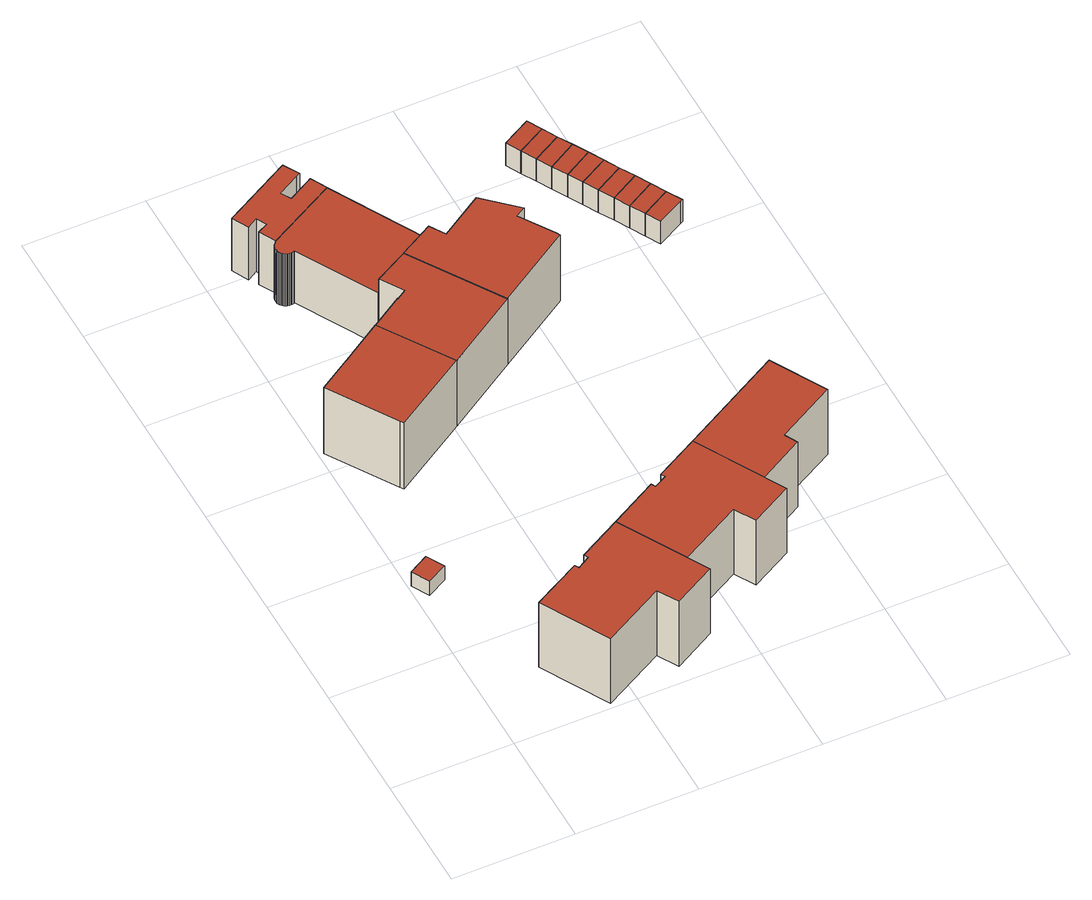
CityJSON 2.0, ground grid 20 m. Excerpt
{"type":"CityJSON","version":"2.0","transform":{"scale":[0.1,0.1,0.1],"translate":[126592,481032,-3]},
"CityObjects":{
"building1":{"type":"Building","attributes":{"b3_dak_type":"multiple horizontal","b3_h_dak_50p":0.17,"b3_h_dak_70p":0.19,"b3_h_dak_max":0.27,"b3_h_dak_min":0.08,"b3_h_maaiveld":-2.8,"b3_kas_warenhuis":false,"b3_mutatie_ahn3_ahn4":false,"b3_reconstructie_onvolledig":false,"b3_rmse_lod12":0.034,"b3_rmse_lod13":0.034,"b3_rmse_lod22":0.0327,"b3_val3dity_lod12":"[]","b3_val3dity_lod13":"[]","b3_val3dity_lod22":"[]","b3_volume_lod12":36.66,"b3_volume_lod13":36.66,"b3_volume_lod22":36.55,"geconstateerd":false,"oorspronkelijkbouwjaar":1984,"status":"Pand in gebruik"},"children":["building1-1"]},
"building1-1":{"type":"BuildingPart","parents":["building1"],"geometry":[{"type":"Solid","lod":"1.2","boundaries":[[[[0,1,2,3]],[[4,1,0,5]],[[6,2,1,4]],[[5,0,3,7]],[[7,3,2,6]],[[7,6,4,5]]]],"semantics":{"surfaces":[{"type":"GroundSurface"},{"type":"WallSurface","on_footprint_edge":true},{"type":"RoofSurface"}],"values":[[0,1,1,1,1,2]]}}]},
"building2":{"type":"Building","attributes":{"b3_dak_type":"multiple horizontal","b3_h_dak_50p":11,"b3_h_dak_70p":11.02,"b3_h_dak_max":11.86,"b3_h_dak_min":-2.57,"b3_h_maaiveld":-2.7,"b3_kas_warenhuis":false,"b3_mutatie_ahn3_ahn4":false,"b3_reconstructie_onvolledig":false,"b3_rmse_lod12":4.19,"b3_rmse_lod13":0.977,"b3_rmse_lod22":0.307,"b3_val3dity_lod12":"[]","b3_val3dity_lod13":"[]","b3_val3dity_lod22":"[]","b3_volume_lod12":3795.33,"b3_volume_lod13":3371.5,"b3_volume_lod22":3274.99,"geconstateerd":false,"oorspronkelijkbouwjaar":1984,"status":"Pand in gebruik"},"children":["building2-1"]},
"building2-1":{"type":"BuildingPart","parents":["building2"],"geometry":[{"type":"Solid","lod":"1.2","boundaries":[[[[8,9,10,11,12,13,14,15,16,17]],[[18,15,14,19]],[[20,16,15,18]],[[21,17,16,20]],[[19,14,13,22]],[[22,13,12,23]],[[24,11,10,25]],[[26,9,8,27]],[[25,10,9,26]],[[23,12,11,24]],[[27,8,17,21]],[[27,21,20,18,19,22,23,24,25,26]]]],"semantics":{"surfaces":[{"type":"GroundSurface"},{"type":"WallSurface","on_footprint_edge":true},{"type":"RoofSurface"}],"values":[[0,1,1,1,1,1,1,1,1,1,1,2]]}}]},
"building3":{"type":"Building","attributes":{"b3_dak_type":"multiple horizontal","b3_h_dak_50p":10.72,"b3_h_dak_70p":11.17,"b3_h_dak_max":13.38,"b3_h_dak_min":8.02,"b3_h_maaiveld":-2.92,"b3_kas_warenhuis":false,"b3_mutatie_ahn3_ahn4":false,"b3_reconstructie_onvolledig":false,"b3_rmse_lod12":1.93,"b3_rmse_lod13":0.427,"b3_rmse_lod22":0.234,"b3_val3dity_lod12":"[]","b3_val3dity_lod13":"[]","b3_val3dity_lod22":"[]","b3_volume_lod12":2793.73,"b3_volume_lod13":2537.56,"b3_volume_lod22":2518.65,"geconstateerd":false,"oorspronkelijkbouwjaar":1984,"status":"Pand in gebruik"},"children":["building3-1"]},
"building3-1":{"type":"BuildingPart","parents":["building3"],"geometry":[{"type":"Solid","lod":"1.2","boundaries":[[[[28,29,30,31,32,33,34,35]],[[36,34,33,37]],[[38,35,34,36]],[[39,32,31,40]],[[41,28,35,38]],[[37,33,32,39]],[[40,31,30,42]],[[42,30,29,43]],[[43,29,28,41]],[[43,41,38,36,37,39,40,42]]]],"semantics":{"surfaces":[{"type":"GroundSurface"},{"type":"WallSurface","on_footprint_edge":true},{"type":"RoofSurface"}],"values":[[0,1,1,1,1,1,1,1,1,2]]}}]},
"building4":{"type":"Building","attributes":{"b3_dak_type":"multiple horizontal","b3_h_dak_50p":8.25,"b3_h_dak_70p":8.27,"b3_h_dak_max":8.52,"b3_h_dak_min":8.18,"b3_h_maaiveld":-2.84,"b3_kas_warenhuis":false,"b3_mutatie_ahn3_ahn4":false,"b3_reconstructie_onvolledig":false,"b3_rmse_lod12":0.0572,"b3_rmse_lod13":0.0572,"b3_rmse_lod22":0.0566,"b3_val3dity_lod12":"[]","b3_val3dity_lod13":"[]","b3_val3dity_lod22":"[]","b3_volume_lod12":980.19,"b3_volume_lod13":980.19,"b3_volume_lod22":980.33,"geconstateerd":false,"oorspronkelijkbouwjaar":1984,"status":"Pand in gebruik"},"children":["building4-1"]},
"building4-1":{"type":"BuildingPart","parents":["building4"],"geometry":[{"type":"Solid","lod":"1.2","boundaries":[[[[44,45,46,47,48,49,50,51,52,53,54,55,56,57,58]],[[59,55,54,60]],[[60,54,53,61]],[[62,47,46,63]],[[64,56,55,59]],[[65,45,44,66]],[[61,53,52,67]],[[66,44,58,68]],[[67,52,51,69]],[[70,50,49,71]],[[69,51,50,70]],[[72,48,47,62]],[[71,49,48,72]],[[68,58,57,73]],[[73,57,56,64]],[[63,46,45,65]],[[63,65,66,68,73,64,59,60,61,67,69,70,71,72,62]]]],"semantics":{"surfaces":[{"type":"GroundSurface"},{"type":"WallSurface","on_footprint_edge":true},{"type":"RoofSurface"}],"values":[[0,1,1,1,1,1,1,1,1,1,1,1,1,1,1,1,2]]}}]},
"building5":{"type":"Building","attributes":{"b3_dak_type":"multiple horizontal","b3_h_dak_50p":9.27,"b3_h_dak_70p":11.09,"b3_h_dak_max":13.64,"b3_h_dak_min":0.05,"b3_h_maaiveld":-2.9,"b3_kas_warenhuis":false,"b3_mutatie_ahn3_ahn4":false,"b3_reconstructie_onvolledig":false,"b3_rmse_lod12":2.59,"b3_rmse_lod13":1.9,"b3_rmse_lod22":0.253,"b3_val3dity_lod12":"[]","b3_val3dity_lod13":"[]","b3_val3dity_lod22":"[]","b3_volume_lod12":3101.59,"b3_volume_lod13":2950.09,"b3_volume_lod22":2671.59,"geconstateerd":false,"oorspronkelijkbouwjaar":1984,"status":"Pand in gebruik"},"children":["building5-1"]},
"building5-1":{"type":"BuildingPart","parents":["building5"],"geometry":[{"type":"Solid","lod":"1.2","boundaries":[[[[74,32,75,76,77,78,79,80,81,33]],[[82,80,79,83]],[[84,32,74,85]],[[85,74,33,86]],[[83,79,78,87]],[[87,78,77,88]],[[88,77,76,89]],[[89,76,75,90]],[[90,75,32,84]],[[86,33,81,91]],[[91,81,80,82]],[[82,83,87,88,89,90,84,85,86,91]]]],"semantics":{"surfaces":[{"type":"GroundSurface"},{"type":"WallSurface","on_footprint_edge":true},{"type":"RoofSurface"}],"values":[[0,1,1,1,1,1,1,1,1,1,1,2]]}}]},
"building6":{"type":"Building","attributes":{"b3_dak_type":"multiple horizontal","b3_h_dak_50p":8.24,"b3_h_dak_70p":8.25,"b3_h_dak_max":9.6,"b3_h_dak_min":5.25,"b3_h_maaiveld":-2.84,"b3_kas_warenhuis":false,"b3_mutatie_ahn3_ahn4":false,"b3_reconstructie_onvolledig":false,"b3_rmse_lod12":0.376,"b3_rmse_lod13":0.376,"b3_rmse_lod22":0.143,"b3_val3dity_lod12":"[]","b3_val3dity_lod13":"[]","b3_val3dity_lod22":"[]","b3_volume_lod12":2634.7,"b3_volume_lod13":2634.7,"b3_volume_lod22":2609.67,"geconstateerd":false,"oorspronkelijkbouwjaar":1984,"status":"Pand in gebruik"},"children":["building6-1"]},
"building6-1":{"type":"BuildingPart","parents":["building6"],"geometry":[{"type":"Solid","lod":"1.2","boundaries":[[[[92,93,94,95,96,97,98,99,100,101,102,103,104,105,106,107,108,109,110,111,112,113,114,50,49,115,116]],[[117,50,114,118]],[[118,114,113,119]],[[120,111,110,121]],[[122,112,111,120]],[[123,49,50,117]],[[119,113,112,122]],[[121,110,109,124]],[[124,109,108,125]],[[126,105,104,127]],[[128,107,106,129]],[[125,108,107,128]],[[129,106,105,126]],[[130,103,102,131]],[[127,104,103,130]],[[131,102,101,132]],[[133,98,97,134]],[[135,100,99,136]],[[132,101,100,135]],[[136,99,98,133]],[[137,96,95,138]],[[134,97,96,137]],[[138,95,94,139]],[[140,93,92,141]],[[139,94,93,140]],[[141,92,116,142]],[[142,116,115,143]],[[143,115,49,123]],[[143,123,117,118,119,122,120,121,124,125,128,129,126,127,130,131,132,135,136,133,134,137,138,139,140,141,142]]]],"semantics":{"surfaces":[{"type":"GroundSurface"},{"type":"WallSurface","on_footprint_edge":true},{"type":"RoofSurface"}],"values":[[0,1,1,1,1,1,1,1,1,1,1,1,1,1,1,1,1,1,1,1,1,1,1,1,1,1,1,1,2]]}}]},
"building7":{"type":"Building","attributes":{"b3_dak_type":"slanted","b3_h_dak_50p":11,"b3_h_dak_70p":11.02,"b3_h_dak_max":12.6,"b3_h_dak_min":-2.62,"b3_h_maaiveld":-2.71,"b3_kas_warenhuis":false,"b3_mutatie_ahn3_ahn4":false,"b3_reconstructie_onvolledig":false,"b3_rmse_lod12":4.11,"b3_rmse_lod13":1,"b3_rmse_lod22":0.534,"b3_val3dity_lod12":"[]","b3_val3dity_lod13":"[]","b3_val3dity_lod22":"[]","b3_volume_lod12":3767.47,"b3_volume_lod13":3353.31,"b3_volume_lod22":3272.74,"geconstateerd":false,"oorspronkelijkbouwjaar":1984,"status":"Pand in gebruik"},"children":["building7-1"]},
"building7-1":{"type":"BuildingPart","parents":["building7"],"geometry":[{"type":"Solid","lod":"1.2","boundaries":[[[[144,145,146,147,17,148,149,150,151,152]],[[153,150,149,154]],[[155,151,150,153]],[[156,152,151,155]],[[157,145,144,158]],[[159,146,145,157]],[[160,147,146,159]],[[154,149,148,161]],[[161,148,17,21]],[[21,17,147,160]],[[158,144,152,156]],[[158,156,155,153,154,161,21,160,159,157]]]],"semantics":{"surfaces":[{"type":"GroundSurface"},{"type":"WallSurface","on_footprint_edge":true},{"type":"RoofSurface"}],"values":[[0,1,1,1,1,1,1,1,1,1,1,2]]}}]},
"building8":{"type":"Building","attributes":{"b3_dak_type":"multiple horizontal","b3_h_dak_50p":9.21,"b3_h_dak_70p":11.1,"b3_h_dak_max":13.27,"b3_h_dak_min":-0.04,"b3_h_maaiveld":-2.91,"b3_kas_warenhuis":false,"b3_mutatie_ahn3_ahn4":false,"b3_reconstructie_onvolledig":false,"b3_rmse_lod12":2.66,"b3_rmse_lod13":2.06,"b3_rmse_lod22":0.373,"b3_val3dity_lod12":"[]","b3_val3dity_lod13":"[]","b3_val3dity_lod22":"[]","b3_volume_lod12":3296.13,"b3_volume_lod13":3180.91,"b3_volume_lod22":2826.92,"geconstateerd":false,"oorspronkelijkbouwjaar":1984,"status":"Pand in gebruik"},"children":["building8-1"]},
"building8-1":{"type":"BuildingPart","parents":["building8"],"geometry":[{"type":"Solid","lod":"1.2","boundaries":[[[[81,79,162,163,164,165,166,167,168]],[[169,168,167,170]],[[171,166,165,172]],[[170,167,166,171]],[[173,164,163,174]],[[172,165,164,173]],[[174,163,162,175]],[[176,79,81,177]],[[175,162,79,176]],[[177,81,168,169]],[[177,169,170,171,172,173,174,175,176]]]],"semantics":{"surfaces":[{"type":"GroundSurface"},{"type":"WallSurface","on_footprint_edge":true},{"type":"RoofSurface"}],"values":[[0,1,1,1,1,1,1,1,1,1,2]]}}]},
"building9":{"type":"Building","attributes":{"b3_dak_type":"multiple horizontal","b3_h_dak_50p":11.02,"b3_h_dak_70p":11.04,"b3_h_dak_max":12.59,"b3_h_dak_min":2.72,"b3_h_maaiveld":-2.7,"b3_kas_warenhuis":false,"b3_mutatie_ahn3_ahn4":false,"b3_reconstructie_onvolledig":false,"b3_rmse_lod12":1.33,"b3_rmse_lod13":1.15,"b3_rmse_lod22":0.354,"b3_val3dity_lod12":"[]","b3_val3dity_lod13":"[]","b3_val3dity_lod22":"[]","b3_volume_lod12":3036.57,"b3_volume_lod13":3034.67,"b3_volume_lod22":2917.59,"geconstateerd":false,"oorspronkelijkbouwjaar":1984,"status":"Pand in gebruik"},"children":["building9-1"]},
"building9-1":{"type":"BuildingPart","parents":["building9"],"geometry":[{"type":"Solid","lod":"1.2","boundaries":[[[[152,178,179,180,181,182]],[[183,181,180,184]],[[185,182,181,183]],[[186,178,152,156]],[[187,179,178,186]],[[184,180,179,187]],[[156,152,182,185]],[[156,185,183,184,187,186]]]],"semantics":{"surfaces":[{"type":"GroundSurface"},{"type":"WallSurface","on_footprint_edge":true},{"type":"RoofSurface"}],"values":[[0,1,1,1,1,1,1,2]]}}]},
"building10":{"type":"Building","attributes":{"b3_dak_type":"multiple horizontal","b3_h_dak_50p":1.93,"b3_h_dak_70p":1.95,"b3_h_dak_max":2.21,"b3_h_dak_min":1.68,"b3_h_maaiveld":-2.8,"b3_kas_warenhuis":false,"b3_mutatie_ahn3_ahn4":false,"b3_reconstructie_onvolledig":false,"b3_rmse_lod12":0.0497,"b3_rmse_lod13":0.0497,"b3_rmse_lod22":0.0488,"b3_val3dity_lod12":"[]","b3_val3dity_lod13":"[]","b3_val3dity_lod22":"[]","b3_volume_lod12":69.88,"b3_volume_lod13":69.88,"b3_volume_lod22":69.73,"geconstateerd":false,"oorspronkelijkbouwjaar":1985,"status":"Pand in gebruik"},"children":["building10-1"]},
"building10-1":{"type":"BuildingPart","parents":["building10"],"geometry":[{"type":"Solid","lod":"1.2","boundaries":[[[[188,189,190,191]],[[192,189,188,193]],[[193,188,191,194]],[[195,190,189,192]],[[194,191,190,195]],[[194,195,192,193]]]],"semantics":{"surfaces":[{"type":"GroundSurface"},{"type":"WallSurface","on_footprint_edge":true},{"type":"RoofSurface"}],"values":[[0,1,1,1,1,2]]}}]},
"building11":{"type":"Building","attributes":{"b3_dak_type":"multiple horizontal","b3_h_dak_50p":1.92,"b3_h_dak_70p":1.94,"b3_h_dak_max":2.19,"b3_h_dak_min":1.82,"b3_h_maaiveld":-2.8,"b3_kas_warenhuis":false,"b3_mutatie_ahn3_ahn4":false,"b3_reconstructie_onvolledig":false,"b3_rmse_lod12":0.0435,"b3_rmse_lod13":0.0435,"b3_rmse_lod22":0.043,"b3_val3dity_lod12":"[]","b3_val3dity_lod13":"[]","b3_val3dity_lod22":"[]","b3_volume_lod12":69.82,"b3_volume_lod13":69.82,"b3_volume_lod22":69.75,"geconstateerd":false,"oorspronkelijkbouwjaar":1985,"status":"Pand in gebruik"},"children":["building11-1"]},
"building11-1":{"type":"BuildingPart","parents":["building11"],"geometry":[{"type":"Solid","lod":"1.2","boundaries":[[[[196,188,191,197]],[[193,188,196,198]],[[198,196,197,199]],[[194,191,188,193]],[[199,197,191,194]],[[199,194,193,198]]]],"semantics":{"surfaces":[{"type":"GroundSurface"},{"type":"WallSurface","on_footprint_edge":true},{"type":"RoofSurface"}],"values":[[0,1,1,1,1,2]]}}]},
"building12":{"type":"Building","attributes":{"b3_dak_type":"multiple horizontal","b3_h_dak_50p":1.92,"b3_h_dak_70p":1.95,"b3_h_dak_max":2.15,"b3_h_dak_min":1.79,"b3_h_maaiveld":-2.81,"b3_kas_warenhuis":false,"b3_mutatie_ahn3_ahn4":false,"b3_reconstructie_onvolledig":false,"b3_rmse_lod12":0.0441,"b3_rmse_lod13":0.0441,"b3_rmse_lod22":0.0437,"b3_val3dity_lod12":"[]","b3_val3dity_lod13":"[]","b3_val3dity_lod22":"[]","b3_volume_lod12":69.89,"b3_volume_lod13":69.89,"b3_volume_lod22":69.81,"geconstateerd":false,"oorspronkelijkbouwjaar":1985,"status":"Pand in gebruik"},"children":["building12-1"]},
"building12-1":{"type":"BuildingPart","parents":["building12"],"geometry":[{"type":"Solid","lod":"1.2","boundaries":[[[[197,200,201,196]],[[202,200,197,199]],[[203,201,200,202]],[[199,197,196,198]],[[198,196,201,203]],[[198,203,202,199]]]],"semantics":{"surfaces":[{"type":"GroundSurface"},{"type":"WallSurface","on_footprint_edge":true},{"type":"RoofSurface"}],"values":[[0,1,1,1,1,2]]}}]},
"building13":{"type":"Building","attributes":{"b3_dak_type":"multiple horizontal","b3_h_dak_50p":1.93,"b3_h_dak_70p":1.95,"b3_h_dak_max":2.13,"b3_h_dak_min":1.75,"b3_h_maaiveld":-2.81,"b3_kas_warenhuis":false,"b3_mutatie_ahn3_ahn4":false,"b3_reconstructie_onvolledig":false,"b3_rmse_lod12":0.0416,"b3_rmse_lod13":0.0416,"b3_rmse_lod22":0.0405,"b3_val3dity_lod12":"[]","b3_val3dity_lod13":"[]","b3_val3dity_lod22":"[]","b3_volume_lod12":70.03,"b3_volume_lod13":70.03,"b3_volume_lod22":69.91,"geconstateerd":false,"oorspronkelijkbouwjaar":1985,"status":"Pand in gebruik"},"children":["building13-1"]},
"building13-1":{"type":"BuildingPart","parents":["building13"],"geometry":[{"type":"Solid","lod":"1.2","boundaries":[[[[200,204,205,201]],[[206,204,200,202]],[[207,205,204,206]],[[202,200,201,203]],[[203,201,205,207]],[[203,207,206,202]]]],"semantics":{"surfaces":[{"type":"GroundSurface"},{"type":"WallSurface","on_footprint_edge":true},{"type":"RoofSurface"}],"values":[[0,1,1,1,1,2]]}}]},
"building14":{"type":"Building","attributes":{"b3_dak_type":"multiple horizontal","b3_h_dak_50p":1.92,"b3_h_dak_70p":1.95,"b3_h_dak_max":2.07,"b3_h_dak_min":1.77,"b3_h_maaiveld":-2.81,"b3_kas_warenhuis":false,"b3_mutatie_ahn3_ahn4":false,"b3_reconstructie_onvolledig":false,"b3_rmse_lod12":0.0451,"b3_rmse_lod13":0.0451,"b3_rmse_lod22":0.0443,"b3_val3dity_lod12":"[]","b3_val3dity_lod13":"[]","b3_val3dity_lod22":"[]","b3_volume_lod12":69.98,"b3_volume_lod13":69.98,"b3_volume_lod22":69.88,"geconstateerd":false,"oorspronkelijkbouwjaar":1985,"status":"Pand in gebruik"},"children":["building14-1"]},
"building14-1":{"type":"BuildingPart","parents":["building14"],"geometry":[{"type":"Solid","lod":"1.2","boundaries":[[[[208,205,204,209]],[[207,205,208,210]],[[210,208,209,211]],[[206,204,205,207]],[[211,209,204,206]],[[211,206,207,210]]]],"semantics":{"surfaces":[{"type":"GroundSurface"},{"type":"WallSurface","on_footprint_edge":true},{"type":"RoofSurface"}],"values":[[0,1,1,1,1,2]]}}]},
"building15":{"type":"Building","attributes":{"b3_dak_type":"multiple horizontal","b3_h_dak_50p":1.93,"b3_h_dak_70p":1.95,"b3_h_dak_max":2.06,"b3_h_dak_min":1.82,"b3_h_maaiveld":-2.8,"b3_kas_warenhuis":false,"b3_mutatie_ahn3_ahn4":false,"b3_reconstructie_onvolledig":false,"b3_rmse_lod12":0.0385,"b3_rmse_lod13":0.0385,"b3_rmse_lod22":0.0376,"b3_val3dity_lod12":"[]","b3_val3dity_lod13":"[]","b3_val3dity_lod22":"[]","b3_volume_lod12":69.9,"b3_volume_lod13":69.9,"b3_volume_lod22":69.79,"geconstateerd":false,"oorspronkelijkbouwjaar":1985,"status":"Pand in gebruik"},"children":["building15-1"]},
"building15-1":{"type":"BuildingPart","parents":["building15"],"geometry":[{"type":"Solid","lod":"1.2","boundaries":[[[[212,208,209,213]],[[210,208,212,214]],[[214,212,213,215]],[[211,209,208,210]],[[215,213,209,211]],[[215,211,210,214]]]],"semantics":{"surfaces":[{"type":"GroundSurface"},{"type":"WallSurface","on_footprint_edge":true},{"type":"RoofSurface"}],"values":[[0,1,1,1,1,2]]}}]},
"building16":{"type":"Building","attributes":{"b3_dak_type":"multiple horizontal","b3_h_dak_50p":1.93,"b3_h_dak_70p":1.95,"b3_h_dak_max":2.09,"b3_h_dak_min":1.84,"b3_h_maaiveld":-2.79,"b3_kas_warenhuis":false,"b3_mutatie_ahn3_ahn4":false,"b3_reconstructie_onvolledig":false,"b3_rmse_lod12":0.0407,"b3_rmse_lod13":0.0407,"b3_rmse_lod22":0.0388,"b3_val3dity_lod12":"[]","b3_val3dity_lod13":"[]","b3_val3dity_lod22":"[]","b3_volume_lod12":69.85,"b3_volume_lod13":69.85,"b3_volume_lod22":69.75,"geconstateerd":false,"oorspronkelijkbouwjaar":1985,"status":"Pand in gebruik"},"children":["building16-1"]},
"building16-1":{"type":"BuildingPart","parents":["building16"],"geometry":[{"type":"Solid","lod":"1.2","boundaries":[[[[216,212,213,217]],[[214,212,216,218]],[[218,216,217,219]],[[215,213,212,214]],[[219,217,213,215]],[[219,215,214,218]]]],"semantics":{"surfaces":[{"type":"GroundSurface"},{"type":"WallSurface","on_footprint_edge":true},{"type":"RoofSurface"}],"values":[[0,1,1,1,1,2]]}}]},
"building17":{"type":"Building","attributes":{"b3_dak_type":"multiple horizontal","b3_h_dak_50p":1.92,"b3_h_dak_70p":1.95,"b3_h_dak_max":2.05,"b3_h_dak_min":1.79,"b3_h_maaiveld":-2.79,"b3_kas_warenhuis":false,"b3_mutatie_ahn3_ahn4":false,"b3_reconstructie_onvolledig":false,"b3_rmse_lod12":0.0445,"b3_rmse_lod13":0.0445,"b3_rmse_lod22":0.0427,"b3_val3dity_lod12":"[]","b3_val3dity_lod13":"[]","b3_val3dity_lod22":"[]","b3_volume_lod12":69.66,"b3_volume_lod13":69.66,"b3_volume_lod22":69.49,"geconstateerd":false,"oorspronkelijkbouwjaar":1985,"status":"Pand in gebruik"},"children":["building17-1"]},
"building17-1":{"type":"BuildingPart","parents":["building17"],"geometry":[{"type":"Solid","lod":"1.2","boundaries":[[[[220,216,217,221]],[[218,216,220,222]],[[222,220,221,223]],[[219,217,216,218]],[[223,221,217,219]],[[223,219,218,222]]]],"semantics":{"surfaces":[{"type":"GroundSurface"},{"type":"WallSurface","on_footprint_edge":true},{"type":"RoofSurface"}],"values":[[0,1,1,1,1,2]]}}]},
"building18":{"type":"Building","attributes":{"b3_dak_type":"multiple horizontal","b3_h_dak_50p":1.93,"b3_h_dak_70p":1.95,"b3_h_dak_max":2.15,"b3_h_dak_min":1.82,"b3_h_maaiveld":-2.78,"b3_kas_warenhuis":false,"b3_mutatie_ahn3_ahn4":false,"b3_reconstructie_onvolledig":false,"b3_rmse_lod12":0.0446,"b3_rmse_lod13":0.0446,"b3_rmse_lod22":0.0435,"b3_val3dity_lod12":"[]","b3_val3dity_lod13":"[]","b3_val3dity_lod22":"[]","b3_volume_lod12":69.57,"b3_volume_lod13":69.57,"b3_volume_lod22":69.43,"geconstateerd":false,"oorspronkelijkbouwjaar":1985,"status":"Pand in gebruik"},"children":["building18-1"]},
"building18-1":{"type":"BuildingPart","parents":["building18"],"geometry":[{"type":"Solid","lod":"1.2","boundaries":[[[[221,224,225,220]],[[226,224,221,223]],[[227,225,224,226]],[[223,221,220,222]],[[222,220,225,227]],[[222,227,226,223]]]],"semantics":{"surfaces":[{"type":"GroundSurface"},{"type":"WallSurface","on_footprint_edge":true},{"type":"RoofSurface"}],"values":[[0,1,1,1,1,2]]}}]},
"building19":{"type":"Building","attributes":{"b3_dak_type":"multiple horizontal","b3_h_dak_50p":1.92,"b3_h_dak_70p":1.94,"b3_h_dak_max":2.18,"b3_h_dak_min":1.74,"b3_h_maaiveld":-2.77,"b3_kas_warenhuis":false,"b3_mutatie_ahn3_ahn4":false,"b3_reconstructie_onvolledig":false,"b3_rmse_lod12":0.0494,"b3_rmse_lod13":0.0494,"b3_rmse_lod22":0.0484,"b3_val3dity_lod12":"[]","b3_val3dity_lod13":"[]","b3_val3dity_lod22":"[]","b3_volume_lod12":69.9,"b3_volume_lod13":69.9,"b3_volume_lod22":69.78,"geconstateerd":false,"oorspronkelijkbouwjaar":1985,"status":"Pand in gebruik"},"children":["building19-1"]},
"building19-1":{"type":"BuildingPart","parents":["building19"],"geometry":[{"type":"Solid","lod":"1.2","boundaries":[[[[225,224,228,229,230]],[[231,228,224,226]],[[232,229,228,231]],[[227,225,230,233]],[[233,230,229,232]],[[226,224,225,227]],[[226,227,233,232,231]]]],"semantics":{"surfaces":[{"type":"GroundSurface"},{"type":"WallSurface","on_footprint_edge":true},{"type":"RoofSurface"}],"values":[[0,1,1,1,1,1,2]]}}]}
},
"vertices":[
[5,345,2],[38,363,2],[54,334,2],[21,316,2],[38,363,32],[5,345,32],[54,334,32],[21,316,32],
[351,67,3],[282,29,3],[262,63,3],[160,7,3],[99,118,3],[178,161,3],[182,154,3],[203,166,3],[199,173,3],[270,212,3],[203,166,140],[182,154,140],[199,173,140],[270,212,140],[178,161,140],[99,118,140],[160,7,140],[262,63,140],[282,29,140],[351,67,140],
[9,637,1],[62,671,1],[63,671,1],[78,681,1],[131,715,1],[205,600,1],[82,522,1],[78,528,1],[82,522,141],[205,600,141],[78,528,141],[131,715,141],[78,681,141],[9,637,141],[63,671,141],[62,671,141],
[170,1052,2],[136,1033,2],[145,1017,2],[179,1036,2],[187,1040,2],[201,1014,2],[87,952,2],[73,978,2],[90,987,2],[81,1003,2],[64,993,2],[50,1020,2],[163,1082,2],[175,1061,2],[178,1056,2],[50,1020,113],[64,993,113],[81,1003,113],[179,1036,113],[145,1017,113],[163,1082,113],[136,1033,113],[170,1052,113],[90,987,113],[178,1056,113],[73,978,113],[87,952,113],[201,1014,113],[187,1040,113],[175,1061,113],
[200,606,1],[184,749,1],[184,748,1],[200,758,1],[176,795,1],[231,825,1],[323,681,1],[326,677,1],[323,681,140],[231,825,140],[131,715,140],[200,606,140],[205,600,140],[176,795,140],[200,758,140],[184,748,140],[184,749,140],[326,677,140],
[103,923,2],[102,922,2],[99,921,2],[96,921,2],[95,921,2],[92,922,2],[91,922,2],[88,923,2],[87,924,2],[85,926,2],[84,927,2],[83,928,2],[81,931,2],[80,933,2],[80,936,2],[80,939,2],[80,940,2],[80,941,2],[81,944,2],[82,946,2],[84,948,2],[85,949,2],[86,951,2],[288,856,2],[175,794,2],[87,952,112],[86,951,112],[85,949,112],[82,946,112],[81,944,112],[84,948,112],[201,1014,112],[80,941,112],[80,940,112],[80,933,112],[81,931,112],[80,939,112],[80,936,112],[83,928,112],[84,927,112],[85,926,112],[91,922,112],[92,922,112],[87,924,112],[88,923,112],[95,921,112],[96,921,112],[99,921,112],[102,922,112],[103,923,112],[175,794,112],[288,856,112],
[521,161,3],[453,124,3],[434,158,3],[332,102,3],[349,256,3],[353,249,3],[374,260,3],[370,267,3],[441,306,3],[374,260,140],[353,249,140],[370,267,140],[441,306,140],[453,124,140],[521,161,140],[434,158,140],[332,102,140],[349,256,140],
[287,856,1],[303,831,1],[374,876,1],[427,827,1],[411,817,1],[446,763,1],[450,756,1],[450,756,141],[446,763,141],[411,817,141],[427,827,141],[374,876,141],[303,831,141],[287,856,141],[231,825,141],[326,677,141],
[611,400,3],[661,310,3],[565,257,3],[576,236,3],[502,195,3],[576,236,140],[565,257,140],[502,195,140],[611,400,140],[661,310,140],
[511,1007,2],[498,1031,2],[545,1057,2],[558,1033,2],[498,1031,49],[511,1007,49],[558,1033,49],[545,1057,49],
[524,983,2],[571,1009,2],[524,983,49],[571,1009,49],
[584,986,2],[537,959,2],[584,986,49],[537,959,49],
[598,962,2],[551,935,2],[598,962,49],[551,935,49],
[564,912,2],[611,938,2],[564,912,49],[611,938,49],
[577,888,2],[624,914,2],[577,888,49],[624,914,49],
[591,864,2],[638,890,2],[591,864,49],[638,890,49],
[604,840,2],[651,866,2],[604,840,49],[651,866,49],
[664,842,2],[617,816,2],[664,842,49],[617,816,49],
[678,817,2],[674,815,2],[630,792,2],[678,817,49],[674,815,49],[630,792,49]
]}
